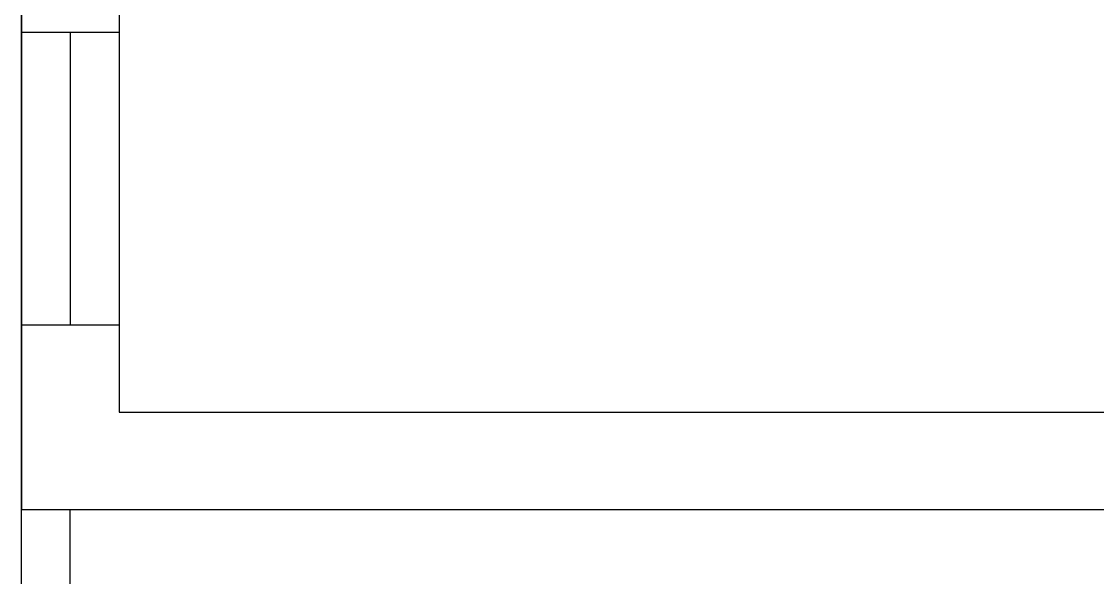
# Model space of a CAD drawing. Header units: metres. Extents: x 217 to 1422, y -179 to 129.
# Drawn here: x 469.867 to 472.074, y 58.413 to 59.553 of the extents above; entities that cross this region are included whole.
import ezdxf

# ---------------------------------------------------------------- set-up
doc = ezdxf.new("R2010")
doc.units = ezdxf.units.M
doc.header["$LTSCALE"] = 0.5
doc.header["$MEASUREMENT"] = 0
doc.layers.add('+1', color=255, linetype='Continuous')

msp = doc.modelspace()

# ---------------------------------------------------------------- linework, layer by layer
at = {"layer": '+1', "ltscale": 0.5, "transparency": 33554687}
for p, q in [((470.0674, 59.5303), (469.8674, 59.5303)), ((469.9674, 59.5303), (469.9674, 58.9303)), ((470.0674, 58.9303), (469.8674, 58.9303))]:
    msp.add_line(p, q, dxfattribs=at)
at = {"layer": '+1', "transparency": 33554687}
msp.add_line((469.8674, 48.9736), (469.8674, 58.5523), dxfattribs=at)
msp.add_lwpolyline([(489.0976, 66.7055), (489.0976, 82.6831), (508.4641, 82.6831), (515.0648, 82.6831), (515.0648, 64.7958), (508.4539, 64.7958), (508.4216, 48.8736), (469.8674, 48.8736), (469.8674, 66.7055)], close=True, dxfattribs=at)
for points in [[(479.6297, 59.9523), (479.6297, 66.7055), (469.8674, 66.7055), (469.8674, 58.5523), (479.6297, 58.5523)], [(479.4297, 59.9523), (479.4297, 66.5055), (470.0674, 66.5055), (470.0674, 58.7523), (479.4297, 58.7523)], [(481.978, 48.9736), (469.9674, 48.9736), (469.9674, 58.5523)]]:
    msp.add_lwpolyline(points, dxfattribs=at)

doc.saveas('drawing.dxf')
